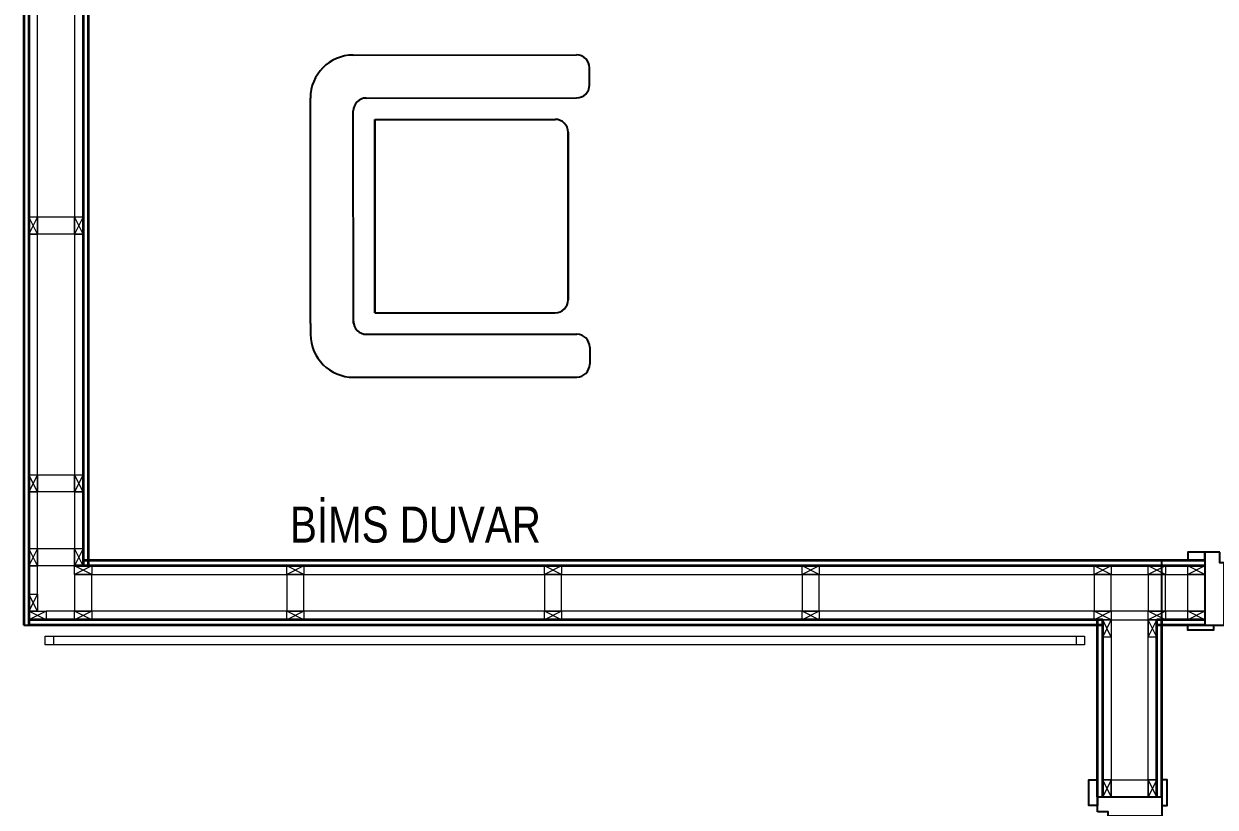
# Model space of a CAD drawing. Header units: centimetres. Extents: x 681015 to 688218, y 3995806 to 4004619.
# Drawn here: x 683259 to 683536.4, y 4002970.3 to 4003152.7 of the extents above; entities that cross this region are included whole.
import ezdxf

# ---------------------------------------------------------------- set-up
doc = ezdxf.new("R2010")
doc.units = ezdxf.units.CM
doc.header["$LTSCALE"] = 100
doc.header["$MEASUREMENT"] = 0
for name, color, linetype in [('A-PROFİL', 3, 'Continuous'), ('A-TEFRİŞ 2', 35, 'Continuous'), ('DUV', 4, 'Continuous'), ('kapi', 2, 'Continuous'), ('YAZI', 7, 'Continuous')]:
    doc.layers.add(name, color=color, linetype=linetype)
for name, color, linetype, lineweight in [('no3_alçıpan kesit', 14, 'Continuous', 20), ('no3_kutu profil gorunus', 8, 'Continuous', 0), ('no3_kutuprofil kesit', 74, 'Continuous', 18)]:
    doc.layers.add(name, color=color, linetype=linetype, lineweight=lineweight)
doc.styles.add('BAS', font='arial.ttf', dxfattribs={"height": 100})

msp = doc.modelspace()

# ---------------------------------------------------------------- linework, layer by layer
at = {"layer": 'A-PROFİL', "lineweight": -2}
msp.add_lwpolyline([(683534.04, 4003012.71), (683524.04, 4003012.71), (683524.04, 4003027.71), (683534.04, 4003027.71)], close=True, dxfattribs=at)
msp.add_lwpolyline([(683524.04, 4003026.51), (683524.04, 4003027.71), (683534.04, 4003027.71), (683534.04, 4003012.71), (683524.04, 4003012.71), (683524.04, 4003013.91)], dxfattribs=at)
at = {"layer": 'A-TEFRİŞ 2'}
for p, q in [((683335.75, 4003145.4), (683387.75, 4003145.43)), ((683390.75, 4003138.44), (683390.75, 4003142.44)), ((683325.79, 4003082.9), (683325.76, 4003135.4)), ((683338.76, 4003135.4), (683387.76, 4003135.43)), ((683335.79, 4003082.9), (683335.76, 4003132.4)), ((683340.76, 4003130.4), (683382.76, 4003130.43)), ((683340.76, 4003130.4), (683382.76, 4003130.43)), ((683340.79, 4003085.4), (683340.76, 4003130.4)), ((683340.76, 4003130.4), (683340.79, 4003085.4)), ((683385.78, 4003088.43), (683385.76, 4003127.43)), ((683385.76, 4003127.43), (683385.78, 4003088.43)), ((683340.79, 4003085.4), (683382.79, 4003085.43)), ((683340.79, 4003085.4), (683382.79, 4003085.43)), ((683325.79, 4003082.9), (683325.79, 4003080.4)), ((683335.79, 4003082.9), (683335.79, 4003083.4)), ((683338.79, 4003080.4), (683387.79, 4003080.43)), ((683390.79, 4003077.44), (683390.79, 4003073.44)), ((683335.8, 4003070.4), (683387.8, 4003070.43))]:
    msp.add_line(p, q, dxfattribs=at)
for centre, radius, start, end in [((683335.76, 4003135.4), 10, 90.0352, 180.0352), ((683387.75, 4003142.43), 3, 0.0352, 90.0352), ((683387.75, 4003138.43), 3, 270.0352, 0.0352), ((683338.76, 4003132.4), 3, 90.0352, 180.0352), ((683382.76, 4003127.43), 3, 0.0352, 90.0352), ((683382.76, 4003127.43), 3, 0.0352, 90.0352), ((683382.78, 4003088.43), 3, 270.0352, 0.0352), ((683382.78, 4003088.43), 3, 270.0352, 0.0352), ((683338.79, 4003083.4), 3, 180.0352, 270.0352), ((683335.79, 4003080.4), 10, 180.0352, 270.0352), ((683387.79, 4003077.43), 3, 0.0352, 90.0352), ((683387.79, 4003073.43), 3, 270.0352, 0.0352)]:
    msp.add_arc(centre, radius, start, end, dxfattribs=at)
at = {"layer": 'DUV', "lineweight": -2}
for p, q in [((683259.04, 4003012.71), (683259.04, 4003407.71)), ((683259.04, 4003012.71), (683259.04, 4003407.71)), ((683274.04, 4003027.71), (683274.04, 4003407.71)), ((683274.04, 4003027.71), (683274.04, 4003407.71)), ((683274.04, 4003027.71), (683524.04, 4003027.71)), ((683274.04, 4003027.71), (683524.04, 4003027.71)), ((683524.04, 4002972.71), (683524.04, 4003027.71)), ((683534.04, 4003027.71), (683534.04, 4003012.71)), ((683534.04, 4003027.71), (683534.04, 4003012.71)), ((683534.04, 4003025.71), (683534.04, 4003012.71)), ((683259.04, 4003012.71), (683509.04, 4003012.71)), ((683259.04, 4003012.71), (683509.04, 4003012.71)), ((683509.04, 4002972.71), (683509.04, 4003012.71)), ((683509.04, 4002972.71), (683509.04, 4003012.71)), ((683524.04, 4002972.71), (683524.04, 4003013.91)), ((683509.04, 4002972.71), (683524.04, 4002972.71))]:
    msp.add_line(p, q, dxfattribs=at)
at = {"layer": 'kapi'}
for points in [[(683534.04, 4003027.71), (683534.04, 4003029.71), (683530.04, 4003029.71), (683530.04, 4003027.71)], [(683537.54, 4003029.71), (683534.04, 4003029.71), (683534.04, 4003012.71), (683538.54, 4003012.71), (683538.54, 4003027.21), (683537.54, 4003027.21)], [(683537.54, 4003029.71), (683534.04, 4003029.71), (683534.04, 4003012.71), (683538.54, 4003012.71), (683538.54, 4003027.21), (683537.54, 4003027.21)], [(683536.04, 4003012.71), (683536.04, 4003011.51), (683530.04, 4003011.51), (683530.04, 4003012.71)], [(683509.04, 4002970.71), (683507.04, 4002970.71), (683507.04, 4002976.71), (683509.04, 4002976.71)], [(683524.04, 4002970.71), (683525.24, 4002970.71), (683525.24, 4002976.71), (683524.04, 4002976.71)], [(683509.04, 4002969.2), (683509.04, 4002972.71), (683524.04, 4002972.71), (683524.04, 4002968.21), (683511.54, 4002968.21), (683511.54, 4002969.2)]]:
    msp.add_lwpolyline(points, close=True, dxfattribs=at)
at = {"layer": 'no3_alçıpan kesit', "lineweight": 35}
for p, q in [((683259.04, 4003407.71), (683259.04, 4003012.71)), ((683260.24, 4003407.71), (683260.24, 4003012.71)), ((683272.84, 4003407.71), (683272.84, 4003026.51)), ((683274.04, 4003407.71), (683274.04, 4003026.51)), ((683534.04, 4003027.71), (683272.84, 4003027.71)), ((683534.04, 4003026.51), (683270.84, 4003026.51)), ((683510.24, 4003013.91), (683260.24, 4003013.91)), ((683510.24, 4003012.71), (683260.24, 4003012.71)), ((683509.04, 4002972.71), (683509.04, 4003013.91)), ((683510.24, 4002972.71), (683510.24, 4003013.91)), ((683522.84, 4002972.71), (683522.84, 4003013.91)), ((683534.04, 4003013.91), (683522.84, 4003013.91)), ((683534.04, 4003012.71), (683522.84, 4003012.71)), ((683524.04, 4002972.71), (683524.04, 4003013.91))]:
    msp.add_line(p, q, dxfattribs=at)
at = {"layer": 'no3_kutu profil gorunus'}
for points in [[(683262.24, 4003403.71), (683260.24, 4003403.71), (683260.24, 4003019.91), (683262.24, 4003019.91)], [(683270.84, 4003026.51), (683272.84, 4003026.51), (683272.84, 4003403.71), (683270.84, 4003403.71)], [(683262.24, 4003107.71), (683270.84, 4003107.71), (683270.84, 4003103.71), (683262.24, 4003103.71)], [(683262.24, 4003047.71), (683270.84, 4003047.71), (683270.84, 4003043.71), (683262.24, 4003043.71)], [(683262.24, 4003030.51), (683270.84, 4003030.51), (683270.84, 4003026.51), (683262.24, 4003026.51)], [(683270.84, 4003015.91), (683274.84, 4003015.91), (683274.84, 4003024.51), (683270.84, 4003024.51)], [(683274.84, 4003024.51), (683530.04, 4003024.51), (683530.04, 4003026.51), (683274.84, 4003026.51)], [(683320.24, 4003015.91), (683324.24, 4003015.91), (683324.24, 4003024.51), (683320.24, 4003024.51)], [(683380.24, 4003015.91), (683384.24, 4003015.91), (683384.24, 4003024.51), (683380.24, 4003024.51)], [(683440.24, 4003015.91), (683444.24, 4003015.91), (683444.24, 4003024.51), (683440.24, 4003024.51)], [(683508.24, 4003015.91), (683512.24, 4003015.91), (683512.24, 4003024.51), (683508.24, 4003024.51)], [(683520.84, 4003015.91), (683524.84, 4003015.91), (683524.84, 4003024.51), (683520.84, 4003024.51)], [(683530.04, 4003024.51), (683534.04, 4003024.51), (683534.04, 4003015.91), (683530.04, 4003015.91)], [(683264.24, 4003013.91), (683534.04, 4003013.91), (683534.04, 4003015.91), (683264.24, 4003015.91)], [(683512.24, 4002976.71), (683510.24, 4002976.71), (683510.24, 4003013.91), (683512.24, 4003013.91)], [(683520.84, 4003013.91), (683522.84, 4003013.91), (683522.84, 4002976.71), (683520.84, 4002976.71)], [(683512.24, 4002976.71), (683520.84, 4002976.71), (683520.84, 4002972.71), (683512.24, 4002972.71)]]:
    msp.add_lwpolyline(points, close=True, dxfattribs=at)
for points in [[(683504.04, 4003010.09), (683504.04, 4003008.09), (683264.04, 4003008.09), (683264.04, 4003010.09), (683504.04, 4003010.09)], [(683506.04, 4003010.09), (683506.04, 4003008.09), (683266.04, 4003008.09), (683266.04, 4003010.09), (683506.04, 4003010.09)]]:
    msp.add_lwpolyline(points, dxfattribs=at)
at = {"layer": 'no3_kutuprofil kesit'}
for points in [[(683262.24, 4003107.71), (683262.24, 4003103.71), (683260.24, 4003103.71), (683260.24, 4003107.71), (683262.24, 4003107.71), (683260.24, 4003103.71), (683262.24, 4003103.71), (683260.24, 4003107.71)], [(683272.84, 4003107.71), (683272.84, 4003103.71), (683270.84, 4003103.71), (683270.84, 4003107.71), (683272.84, 4003107.71), (683270.84, 4003103.71), (683272.84, 4003103.71), (683270.84, 4003107.71)], [(683262.24, 4003047.71), (683262.24, 4003043.71), (683260.24, 4003043.71), (683260.24, 4003047.71), (683262.24, 4003047.71), (683260.24, 4003043.71), (683262.24, 4003043.71), (683260.24, 4003047.71)], [(683272.84, 4003047.71), (683272.84, 4003043.71), (683270.84, 4003043.71), (683270.84, 4003047.71), (683272.84, 4003047.71), (683270.84, 4003043.71), (683272.84, 4003043.71), (683270.84, 4003047.71)], [(683262.24, 4003030.51), (683262.24, 4003026.51), (683260.24, 4003026.51), (683260.24, 4003030.51), (683262.24, 4003030.51), (683260.24, 4003026.51), (683262.24, 4003026.51), (683260.24, 4003030.51)], [(683272.84, 4003030.51), (683272.84, 4003026.51), (683270.84, 4003026.51), (683270.84, 4003030.51), (683272.84, 4003030.51), (683270.84, 4003026.51), (683272.84, 4003026.51), (683270.84, 4003030.51)], [(683274.84, 4003026.51), (683274.84, 4003024.51), (683270.84, 4003024.51), (683270.84, 4003026.51), (683274.84, 4003026.51), (683270.84, 4003024.51), (683274.84, 4003024.51), (683270.84, 4003026.51)], [(683324.24, 4003026.51), (683324.24, 4003024.51), (683320.24, 4003024.51), (683320.24, 4003026.51), (683324.24, 4003026.51), (683320.24, 4003024.51), (683324.24, 4003024.51), (683320.24, 4003026.51)], [(683384.24, 4003026.51), (683384.24, 4003024.51), (683380.24, 4003024.51), (683380.24, 4003026.51), (683384.24, 4003026.51), (683380.24, 4003024.51), (683384.24, 4003024.51), (683380.24, 4003026.51)], [(683444.24, 4003026.51), (683444.24, 4003024.51), (683440.24, 4003024.51), (683440.24, 4003026.51), (683444.24, 4003026.51), (683440.24, 4003024.51), (683444.24, 4003024.51), (683440.24, 4003026.51)], [(683512.24, 4003026.51), (683512.24, 4003024.51), (683508.24, 4003024.51), (683508.24, 4003026.51), (683512.24, 4003026.51), (683508.24, 4003024.51), (683512.24, 4003024.51), (683508.24, 4003026.51)], [(683524.84, 4003026.51), (683524.84, 4003024.51), (683520.84, 4003024.51), (683520.84, 4003026.51), (683524.84, 4003026.51), (683520.84, 4003024.51), (683524.84, 4003024.51), (683520.84, 4003026.51)], [(683534.04, 4003026.51), (683534.04, 4003024.51), (683530.04, 4003024.51), (683530.04, 4003026.51), (683534.04, 4003026.51), (683530.04, 4003024.51), (683534.04, 4003024.51), (683530.04, 4003026.51)], [(683262.24, 4003019.91), (683262.24, 4003015.91), (683260.24, 4003015.91), (683260.24, 4003019.91), (683262.24, 4003019.91), (683260.24, 4003015.91), (683262.24, 4003015.91), (683260.24, 4003019.91)], [(683264.24, 4003015.91), (683264.24, 4003013.91), (683260.24, 4003013.91), (683260.24, 4003015.91), (683264.24, 4003015.91), (683260.24, 4003013.91), (683264.24, 4003013.91), (683260.24, 4003015.91)], [(683274.84, 4003015.91), (683274.84, 4003013.91), (683270.84, 4003013.91), (683270.84, 4003015.91), (683274.84, 4003015.91), (683270.84, 4003013.91), (683274.84, 4003013.91), (683270.84, 4003015.91)], [(683324.24, 4003015.91), (683324.24, 4003013.91), (683320.24, 4003013.91), (683320.24, 4003015.91), (683324.24, 4003015.91), (683320.24, 4003013.91), (683324.24, 4003013.91), (683320.24, 4003015.91)], [(683384.24, 4003015.91), (683384.24, 4003013.91), (683380.24, 4003013.91), (683380.24, 4003015.91), (683384.24, 4003015.91), (683380.24, 4003013.91), (683384.24, 4003013.91), (683380.24, 4003015.91)], [(683444.24, 4003015.91), (683444.24, 4003013.91), (683440.24, 4003013.91), (683440.24, 4003015.91), (683444.24, 4003015.91), (683440.24, 4003013.91), (683444.24, 4003013.91), (683440.24, 4003015.91)], [(683512.24, 4003015.91), (683512.24, 4003013.91), (683508.24, 4003013.91), (683508.24, 4003015.91), (683512.24, 4003015.91), (683508.24, 4003013.91), (683512.24, 4003013.91), (683508.24, 4003015.91)], [(683524.84, 4003015.91), (683524.84, 4003013.91), (683520.84, 4003013.91), (683520.84, 4003015.91), (683524.84, 4003015.91), (683520.84, 4003013.91), (683524.84, 4003013.91), (683520.84, 4003015.91)], [(683534.04, 4003015.91), (683534.04, 4003013.91), (683530.04, 4003013.91), (683530.04, 4003015.91), (683534.04, 4003015.91), (683530.04, 4003013.91), (683534.04, 4003013.91), (683530.04, 4003015.91)], [(683512.24, 4003009.91), (683510.24, 4003009.91), (683510.24, 4003013.91), (683512.24, 4003013.91), (683512.24, 4003009.91), (683510.24, 4003013.91), (683510.24, 4003009.91), (683512.24, 4003013.91)], [(683522.84, 4003009.91), (683520.84, 4003009.91), (683520.84, 4003013.91), (683522.84, 4003013.91), (683522.84, 4003009.91), (683520.84, 4003013.91), (683520.84, 4003009.91), (683522.84, 4003013.91)], [(683512.24, 4002976.71), (683512.24, 4002972.71), (683510.24, 4002972.71), (683510.24, 4002976.71), (683512.24, 4002976.71), (683510.24, 4002972.71), (683512.24, 4002972.71), (683510.24, 4002976.71)], [(683522.84, 4002976.71), (683522.84, 4002972.71), (683520.84, 4002972.71), (683520.84, 4002976.71), (683522.84, 4002976.71), (683520.84, 4002972.71), (683522.84, 4002972.71), (683520.84, 4002976.71)]]:
    msp.add_lwpolyline(points, dxfattribs=at)

# ---------------------------------------------------------------- texts
at = {"layer": 'YAZI', "style": 'BAS', "width": 0.8}
msp.add_text('BİMS DUVAR ', height=8.4, dxfattribs=at).set_placement((683321.02, 4003031.9))

doc.saveas('drawing.dxf')
